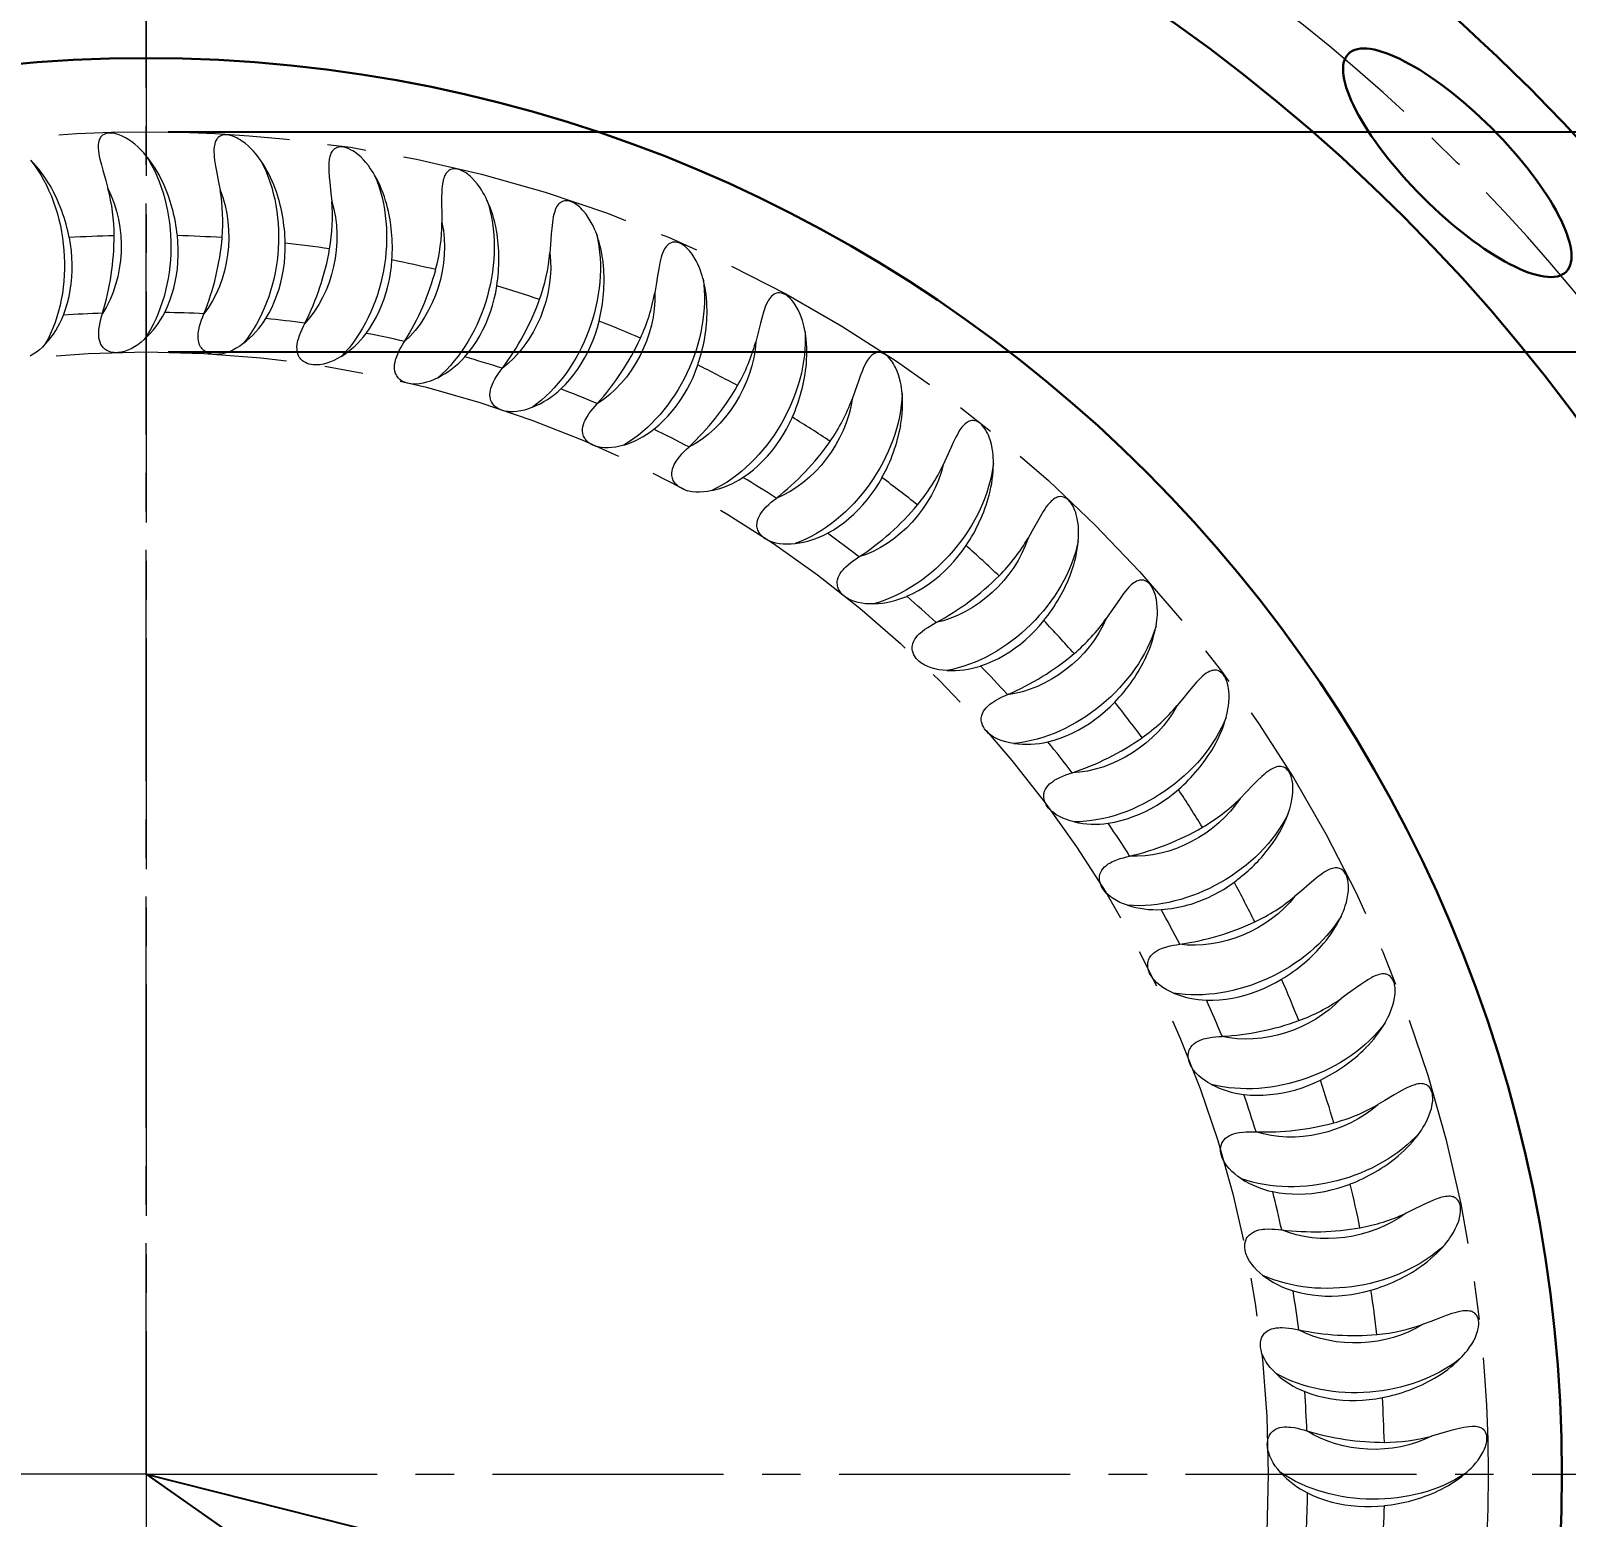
# Model space of a CAD drawing. Extents: x 89 to 513, y 1 to 440.
# Drawn here: x 231.19 to 266.08, y 201.22 to 234.99 of the extents above; entities that cross this region are included whole.
import ezdxf

# ---------------------------------------------------------------- set-up
doc = ezdxf.new("R2010")
doc.units = 0
doc.header["$LTSCALE"] = 7
doc.header["$MEASUREMENT"] = 0
doc.linetypes.add('CENTER2', pattern=[1.125, 0.75, -0.125, 0.125, -0.125])
doc.layers.get('0').update_dxf_attribs({"linetype": 'CONTINUOUS', "lineweight": 15})
for name, color, linetype, lineweight in [('1', 1, 'CENTER2', 15), ('3', 3, 'CONTINUOUS', 30), ('8', 252, 'CONTINUOUS', 15)]:
    doc.layers.add(name, color=color, linetype=linetype, lineweight=lineweight)
doc.styles.add('ITALICT', font='ITALICT.shx', dxfattribs={"width": 0.8, "height": 3})
doc.dimstyles.get("Standard").update_dxf_attribs({"dimtxt": 3, "dimasz": 3, "dimexe": 0.5, "dimexo": 0.5, "dimgap": 0.8, "dimtad": 1, "dimdsep": 46, "dimtxsty": 'ITALICT', "dimcen": 0.09, "dimazin": 2, "dimtfac": 1, "dimtmove": 0, "dimatfit": 3, "dimfxl": 1, "dimtolj": 1, "dimtzin": 0, "dimarcsym": 0})

# ---------------------------------------------------------------- blocks, each defined once
blk = doc.blocks.new('*D10')
at = {"color": 0, "lineweight": -2, "transparency": 16777216}
for p, q in [((234.307, 227.697), (314.622, 227.697)), ((314.122, 179.697), (314.122, 224.697)), ((234.307, 176.697), (314.622, 176.697))]:
    blk.add_line(p, q, dxfattribs=at)
at = {"color": 0, "transparency": 16777216}
for points in [[(313.622, 224.697), (314.622, 224.697), (314.122, 227.697)], [(313.622, 179.697), (314.622, 179.697), (314.122, 176.697)]]:
    blk.add_solid(points, dxfattribs=at)
at = {"color": 0, "transparency": 16777216, "insert": (311.822, 203.447), "char_height": 3, "attachment_point": 5, "rotation": 90, "style": 'ITALICT'}
blk.add_mtext('\\A1;51', dxfattribs=at)
blk = doc.blocks.new('*D11')
at = {"color": 0, "lineweight": -2, "transparency": 16777216}
for p, q in [((314.122, 235.697), (314.122, 246.277)), ((234.307, 232.697), (314.622, 232.697)), ((314.122, 227.697), (314.122, 232.697)), ((234.307, 227.697), (314.622, 227.697)), ((314.122, 224.697), (314.122, 221.697))]:
    blk.add_line(p, q, dxfattribs=at)
at = {"color": 0, "transparency": 16777216}
for points in [[(313.622, 235.697), (314.622, 235.697), (314.122, 232.697)], [(313.622, 224.697), (314.622, 224.697), (314.122, 227.697)]]:
    blk.add_solid(points, dxfattribs=at)
at = {"color": 0, "transparency": 16777216, "insert": (311.822, 244.506), "char_height": 3, "attachment_point": 5, "rotation": 90, "style": 'ITALICT'}
blk.add_mtext('\\A1;5', dxfattribs=at)
blk = doc.blocks.new('*D46')
at = {"color": 0, "lineweight": -2, "transparency": 16777216}
for p, q in [((234.307, 278.197), (340.204, 278.197)), ((339.704, 275.197), (339.704, 129.197)), ((234.307, 126.197), (340.204, 126.197))]:
    blk.add_line(p, q, dxfattribs=at)
at = {"color": 0, "transparency": 16777216}
for points in [[(339.204, 275.197), (340.204, 275.197), (339.704, 278.197)], [(339.204, 129.197), (340.204, 129.197), (339.704, 126.197)]]:
    blk.add_solid(points, dxfattribs=at)
at = {"color": 0, "transparency": 16777216, "insert": (337.404, 202.197), "char_height": 3, "attachment_point": 5, "rotation": 90, "style": 'ITALICT'}
blk.add_mtext('\\A1;152', dxfattribs=at)
blk = doc.blocks.new('*D49')
at = {"color": 0, "lineweight": -2, "transparency": 16777216}
for p, q in [((233.807, 202.197), (289.087, 188.3)), ((306.788, 183.85), (291.997, 187.568))]:
    blk.add_line(p, q, dxfattribs=at)
at = {"color": 0, "transparency": 16777216}
blk.add_solid([(292.119, 188.053), (291.875, 187.084), (289.087, 188.3)], dxfattribs=at)
at = {"color": 0, "transparency": 16777216, "insert": (303.026, 187.167), "char_height": 3, "attachment_point": 5, "rotation": 345.8882, "style": 'ITALICT'}
blk.add_mtext('\\A1;R57', dxfattribs=at)
blk = doc.blocks.new('*D50')
at = {"color": 0, "lineweight": -2, "transparency": 16777216}
for p, q in [((233.807, 202.197), (288.098, 164.228)), ((309.376, 149.346), (290.556, 162.509))]:
    blk.add_line(p, q, dxfattribs=at)
blk.add_arc((233.807, 202.197), 66.25, 321.48913, 325.46446, dxfattribs=at)
at = {"color": 0, "transparency": 16777216}
blk.add_solid([(290.842, 162.919), (290.269, 162.099), (288.098, 164.228)], dxfattribs=at)
at = {"color": 0, "transparency": 16777216, "insert": (304.56, 155.521), "char_height": 3, "attachment_point": 5, "rotation": 325.032, "style": 'ITALICT'}
blk.add_mtext('\\A1;R66.25', dxfattribs=at)
blk = doc.blocks.new('*D52')
at = {"color": 0, "lineweight": -2, "transparency": 16777216}
for p, q in [((173.432, 224.172), (156.954, 230.17)), ((170.807, 202.197), (152.021, 202.197))]:
    blk.add_line(p, q, dxfattribs=at)
blk.add_arc((233.807, 202.197), 81.286, 162.11471, 177.88529, dxfattribs=at)
at = {"color": 0, "transparency": 16777216}
for points in [[(155.977, 227.324), (156.922, 226.999), (157.423, 229.999)], [(153.077, 205.188), (152.077, 205.206), (152.521, 202.197)]]:
    blk.add_solid(points, dxfattribs=at)
at = {"color": 0, "transparency": 16777216, "insert": (151.491, 216.712), "char_height": 3, "attachment_point": 5, "rotation": 80, "style": 'ITALICT'}
blk.add_mtext('\\A1;20°', dxfattribs=at)
blk = doc.blocks.new('*D53')
at = {"color": 0, "lineweight": -2, "transparency": 16777216}
for p, q in [((181.658, 254.346), (170.053, 265.951)), ((170.807, 202.197), (143.645, 202.197))]:
    blk.add_line(p, q, dxfattribs=at)
blk.add_arc((233.807, 202.197), 89.662, 136.91715, 178.08285, dxfattribs=at)
at = {"color": 0, "transparency": 16777216}
for points in [[(167.962, 263.789), (168.681, 263.094), (170.407, 265.598)], [(144.696, 205.189), (143.696, 205.205), (144.145, 202.197)]]:
    blk.add_solid(points, dxfattribs=at)
at = {"color": 0, "transparency": 16777216, "insert": (148.846, 237.39), "char_height": 3, "attachment_point": 5, "rotation": 67.5, "style": 'ITALICT'}
blk.add_mtext('\\A1;45°', dxfattribs=at)
blk = doc.blocks.new('A$C60527742')
at = {"layer": '8', "ltscale": 0.000105595}
blk.add_line((-0.989, 26.376), (-0.987, 26.38), dxfattribs=at)
at = {"layer": '8', "ltscale": 0.000105618}
blk.add_line((1.314, 26.362), (1.315, 26.366), dxfattribs=at)
at = {"layer": '8', "ltscale": 0.00010543}
blk.add_line((3.607, 26.147), (3.608, 26.151), dxfattribs=at)
at = {"layer": '8', "ltscale": 0.000105538}
blk.add_line((5.872, 25.733), (5.874, 25.737), dxfattribs=at)
at = {"layer": '8', "ltscale": 0.000105744}
blk.add_line((8.092, 25.124), (8.095, 25.127), dxfattribs=at)
at = {"layer": '8', "ltscale": 0.000105904}
blk.add_line((10.251, 24.323), (10.254, 24.326), dxfattribs=at)
at = {"layer": '8', "ltscale": 0.00010551}
blk.add_line((12.332, 23.337), (12.335, 23.34), dxfattribs=at)
at = {"layer": '8', "ltscale": 0.00010581}
blk.add_line((14.319, 22.173), (14.322, 22.176), dxfattribs=at)
at = {"layer": '8', "ltscale": 0.0001057}
blk.add_line((16.197, 20.841), (16.2, 20.843), dxfattribs=at)
at = {"layer": '8', "ltscale": 0.000105645}
blk.add_line((17.952, 19.35), (17.955, 19.352), dxfattribs=at)
at = {"layer": '8', "ltscale": 0.000105614}
blk.add_line((19.57, 17.712), (19.574, 17.713), dxfattribs=at)
at = {"layer": '8', "ltscale": 0.000105795}
blk.add_line((21.039, 15.939), (21.043, 15.94), dxfattribs=at)
at = {"layer": '8', "ltscale": 0.000105621}
blk.add_line((22.348, 14.044), (22.352, 14.045), dxfattribs=at)
at = {"layer": '8', "ltscale": 0.000105819}
blk.add_line((23.487, 12.043), (23.491, 12.044), dxfattribs=at)
at = {"layer": '8', "ltscale": 0.000105642}
blk.add_line((24.447, 9.95), (24.452, 9.95), dxfattribs=at)
at = {"layer": '8', "ltscale": 0.000105526}
blk.add_line((25.222, 7.782), (25.226, 7.782), dxfattribs=at)
at = {"layer": '8', "ltscale": 0.000105657}
blk.add_line((25.804, 5.554), (25.808, 5.553), dxfattribs=at)
at = {"layer": '8', "ltscale": 0.000105788}
blk.add_line((26.19, 3.284), (26.194, 3.283), dxfattribs=at)
at = {"layer": '8', "ltscale": 0.000105541}
blk.add_line((26.376, 0.989), (26.38, 0.987), dxfattribs=at)
at = {"layer": '8'}
for points in [[(-0.009, 29.97), (-0.053, 30.02), (-0.098, 30.069), (-0.142, 30.115), (-0.188, 30.159), (-0.254, 30.216), (-0.322, 30.27), (-0.393, 30.32), (-0.469, 30.366), (-0.511, 30.389), (-0.555, 30.41), (-0.592, 30.425), (-0.63, 30.439), (-0.688, 30.456), (-0.747, 30.468), (-0.777, 30.472), (-0.807, 30.473), (-0.846, 30.472), (-0.885, 30.467), (-0.922, 30.457), (-0.955, 30.442), (-0.986, 30.423), (-1.011, 30.401), (-1.033, 30.375), (-1.045, 30.356), (-1.055, 30.336), (-1.065, 30.311), (-1.073, 30.286), (-1.081, 30.25), (-1.085, 30.213), (-1.087, 30.176), (-1.087, 30.139), (-1.082, 30.064), (-1.074, 30.007), (-1.064, 29.95), (-1.05, 29.881), (-1.016, 29.748), (-0.984, 29.632), (-0.916, 29.392), (-0.866, 29.213)], [(2.603, 29.856), (2.564, 29.91), (2.523, 29.963), (2.483, 30.012), (2.441, 30.06), (2.381, 30.123), (2.318, 30.183), (2.251, 30.239), (2.18, 30.291), (2.139, 30.318), (2.097, 30.342), (2.062, 30.361), (2.025, 30.378), (1.969, 30.4), (1.911, 30.417), (1.882, 30.423), (1.852, 30.428), (1.813, 30.43), (1.774, 30.428), (1.736, 30.421), (1.701, 30.41), (1.67, 30.394), (1.642, 30.373), (1.619, 30.349), (1.605, 30.331), (1.593, 30.312), (1.581, 30.289), (1.571, 30.264), (1.56, 30.229), (1.552, 30.193), (1.547, 30.156), (1.544, 30.119), (1.543, 30.044), (1.545, 29.986), (1.55, 29.929), (1.559, 29.859), (1.58, 29.723), (1.602, 29.605), (1.649, 29.36), (1.683, 29.177)], [(5.195, 29.516), (5.161, 29.573), (5.125, 29.629), (5.089, 29.682), (5.052, 29.733), (4.997, 29.801), (4.939, 29.866), (4.878, 29.928), (4.811, 29.986), (4.773, 30.016), (4.734, 30.044), (4.7, 30.066), (4.665, 30.086), (4.611, 30.113), (4.555, 30.135), (4.526, 30.144), (4.497, 30.15), (4.458, 30.156), (4.419, 30.158), (4.381, 30.154), (4.345, 30.146), (4.312, 30.132), (4.283, 30.114), (4.257, 30.093), (4.242, 30.076), (4.229, 30.058), (4.215, 30.035), (4.202, 30.012), (4.189, 29.978), (4.178, 29.943), (4.169, 29.907), (4.163, 29.87), (4.155, 29.795), (4.153, 29.738), (4.153, 29.68), (4.155, 29.61), (4.165, 29.472), (4.176, 29.353), (4.202, 29.105), (4.22, 28.919)], [(7.748, 28.951), (7.719, 29.011), (7.688, 29.07), (7.657, 29.125), (7.624, 29.18), (7.576, 29.252), (7.524, 29.322), (7.468, 29.389), (7.407, 29.453), (7.371, 29.486), (7.334, 29.517), (7.302, 29.542), (7.27, 29.565), (7.218, 29.597), (7.164, 29.623), (7.136, 29.634), (7.108, 29.644), (7.069, 29.653), (7.031, 29.658), (6.992, 29.658), (6.956, 29.652), (6.922, 29.642), (6.891, 29.627), (6.864, 29.607), (6.847, 29.592), (6.832, 29.575), (6.816, 29.554), (6.802, 29.531), (6.785, 29.499), (6.772, 29.465), (6.76, 29.429), (6.751, 29.394), (6.736, 29.32), (6.729, 29.262), (6.724, 29.205), (6.72, 29.135), (6.717, 28.997), (6.718, 28.877), (6.723, 28.628), (6.724, 28.442)], [(10.241, 28.165), (10.218, 28.228), (10.192, 28.289), (10.166, 28.347), (10.138, 28.404), (10.096, 28.481), (10.051, 28.555), (10.001, 28.626), (9.945, 28.695), (9.913, 28.731), (9.879, 28.766), (9.849, 28.793), (9.819, 28.819), (9.77, 28.855), (9.718, 28.886), (9.692, 28.9), (9.664, 28.912), (9.627, 28.924), (9.589, 28.932), (9.551, 28.935), (9.514, 28.933), (9.479, 28.926), (9.447, 28.913), (9.418, 28.896), (9.4, 28.882), (9.384, 28.867), (9.366, 28.847), (9.35, 28.826), (9.331, 28.795), (9.314, 28.762), (9.299, 28.728), (9.287, 28.693), (9.266, 28.621), (9.254, 28.565), (9.244, 28.508), (9.234, 28.438), (9.219, 28.301), (9.21, 28.182), (9.192, 27.933), (9.177, 27.747)], [(-1.878, 26.332), (-1.828, 26.47), (-1.785, 26.611), (-1.75, 26.755), (-1.721, 26.901), (-1.699, 27.048), (-1.685, 27.197), (-1.678, 27.347), (-1.677, 27.497), (-1.683, 27.648), (-1.696, 27.798), (-1.716, 27.948), (-1.743, 28.096)], [(0.424, 26.395), (0.486, 26.528), (0.541, 26.665), (0.589, 26.805), (0.63, 26.948), (0.664, 27.093), (0.692, 27.241), (0.712, 27.389), (0.726, 27.539), (0.733, 27.689), (0.733, 27.84), (0.726, 27.991), (0.713, 28.141)], [(2.723, 26.258), (2.796, 26.385), (2.863, 26.517), (2.923, 26.652), (2.976, 26.791), (3.023, 26.932), (3.063, 27.077), (3.097, 27.223), (3.123, 27.371), (3.143, 27.52), (3.156, 27.67), (3.163, 27.821), (3.163, 27.972)], [(12.657, 27.166), (12.639, 27.23), (12.619, 27.293), (12.598, 27.353), (12.575, 27.413), (12.54, 27.492), (12.501, 27.57), (12.457, 27.646), (12.408, 27.719), (12.379, 27.758), (12.348, 27.795), (12.321, 27.825), (12.293, 27.854), (12.248, 27.894), (12.199, 27.929), (12.174, 27.945), (12.147, 27.959), (12.111, 27.975), (12.074, 27.986), (12.036, 27.993), (12, 27.994), (11.964, 27.99), (11.931, 27.98), (11.901, 27.965), (11.882, 27.953), (11.864, 27.939), (11.845, 27.921), (11.827, 27.902), (11.805, 27.872), (11.785, 27.841), (11.768, 27.808), (11.752, 27.775), (11.725, 27.705), (11.708, 27.649), (11.693, 27.594), (11.677, 27.525), (11.651, 27.39), (11.631, 27.272), (11.592, 27.025), (11.561, 26.842)], [(5.001, 25.921), (5.085, 26.041), (5.163, 26.166), (5.235, 26.296), (5.3, 26.429), (5.359, 26.566), (5.412, 26.707), (5.458, 26.849), (5.497, 26.995), (5.53, 27.142), (5.556, 27.29), (5.576, 27.439), (5.588, 27.59)], [(7.241, 25.386), (7.335, 25.499), (7.424, 25.617), (7.507, 25.74), (7.583, 25.867), (7.654, 25.998), (7.719, 26.133), (7.777, 26.272), (7.829, 26.413), (7.874, 26.556), (7.913, 26.702), (7.946, 26.849), (7.972, 26.998)], [(14.977, 25.959), (14.964, 26.024), (14.95, 26.089), (14.934, 26.151), (14.916, 26.212), (14.888, 26.295), (14.856, 26.376), (14.82, 26.455), (14.777, 26.532), (14.751, 26.573), (14.724, 26.613), (14.7, 26.645), (14.674, 26.676), (14.632, 26.72), (14.587, 26.76), (14.563, 26.778), (14.538, 26.794), (14.503, 26.813), (14.467, 26.828), (14.43, 26.837), (14.394, 26.842), (14.358, 26.84), (14.324, 26.833), (14.293, 26.822), (14.273, 26.811), (14.254, 26.799), (14.233, 26.783), (14.214, 26.765), (14.189, 26.737), (14.167, 26.708), (14.147, 26.677), (14.128, 26.645), (14.095, 26.577), (14.073, 26.524), (14.054, 26.47), (14.032, 26.403), (13.994, 26.27), (13.963, 26.154), (13.903, 25.912), (13.856, 25.732)], [(-2.289, 25.68), (-2.355, 25.611), (-2.424, 25.549), (-2.493, 25.494), (-2.564, 25.446), (-2.636, 25.406)], [(-0.042, 25.782), (-0.114, 25.719), (-0.188, 25.663), (-0.262, 25.614), (-0.336, 25.573), (-0.411, 25.539), (-0.487, 25.512), (-0.525, 25.501), (-0.563, 25.493), (-0.599, 25.487), (-0.634, 25.483), (-0.681, 25.481), (-0.728, 25.484), (-0.775, 25.49), (-0.821, 25.502), (-0.868, 25.521), (-0.891, 25.533), (-0.914, 25.547), (-0.936, 25.563), (-0.957, 25.582), (-0.978, 25.603), (-0.998, 25.628), (-1.024, 25.67), (-1.046, 25.721), (-1.06, 25.767), (-1.07, 25.818), (-1.075, 25.871), (-1.076, 25.925), (-1.074, 25.967), (-1.071, 26.008), (-1.06, 26.088), (-1.045, 26.165), (-1.027, 26.238), (-1.009, 26.308), (-0.989, 26.376)], [(2.205, 25.688), (2.128, 25.631), (2.05, 25.582), (1.972, 25.54), (1.894, 25.505), (1.816, 25.477), (1.738, 25.457), (1.7, 25.45), (1.661, 25.445), (1.625, 25.442), (1.589, 25.442), (1.542, 25.444), (1.496, 25.45), (1.45, 25.461), (1.404, 25.477), (1.36, 25.499), (1.337, 25.513), (1.316, 25.53), (1.296, 25.547), (1.276, 25.568), (1.257, 25.591), (1.24, 25.618), (1.217, 25.662), (1.2, 25.714), (1.19, 25.762), (1.185, 25.813), (1.184, 25.866), (1.188, 25.92), (1.193, 25.961), (1.2, 26.003), (1.218, 26.081), (1.24, 26.156), (1.263, 26.228), (1.288, 26.296), (1.314, 26.362)], [(9.426, 24.658), (9.53, 24.762), (9.628, 24.872), (9.721, 24.987), (9.809, 25.107), (9.891, 25.232), (9.967, 25.361), (10.037, 25.494), (10.101, 25.63), (10.159, 25.769), (10.211, 25.911), (10.256, 26.054), (10.294, 26.2)], [(4.436, 25.398), (4.353, 25.348), (4.271, 25.306), (4.19, 25.271), (4.11, 25.243), (4.03, 25.222), (3.951, 25.209), (3.911, 25.205), (3.872, 25.203), (3.836, 25.204), (3.801, 25.206), (3.754, 25.213), (3.708, 25.223), (3.664, 25.238), (3.62, 25.257), (3.577, 25.284), (3.556, 25.3), (3.536, 25.318), (3.517, 25.337), (3.5, 25.359), (3.483, 25.384), (3.468, 25.412), (3.449, 25.458), (3.436, 25.512), (3.431, 25.56), (3.43, 25.612), (3.434, 25.665), (3.442, 25.718), (3.451, 25.759), (3.462, 25.799), (3.487, 25.876), (3.515, 25.949), (3.545, 26.018), (3.575, 26.084), (3.607, 26.147)], [(6.632, 24.914), (6.546, 24.872), (6.461, 24.837), (6.377, 24.809), (6.294, 24.789), (6.213, 24.775), (6.133, 24.769), (6.093, 24.768), (6.054, 24.77), (6.018, 24.774), (5.983, 24.779), (5.937, 24.789), (5.893, 24.804), (5.849, 24.822), (5.807, 24.846), (5.767, 24.876), (5.747, 24.893), (5.729, 24.913), (5.712, 24.934), (5.696, 24.958), (5.682, 24.984), (5.669, 25.013), (5.655, 25.061), (5.647, 25.115), (5.645, 25.164), (5.649, 25.215), (5.658, 25.268), (5.671, 25.32), (5.683, 25.36), (5.697, 25.399), (5.729, 25.474), (5.763, 25.544), (5.799, 25.61), (5.835, 25.673), (5.872, 25.733)], [(17.182, 24.555), (17.176, 24.621), (17.167, 24.687), (17.157, 24.75), (17.144, 24.813), (17.124, 24.897), (17.099, 24.981), (17.069, 25.062), (17.033, 25.143), (17.011, 25.186), (16.987, 25.229), (16.966, 25.263), (16.943, 25.296), (16.905, 25.343), (16.864, 25.387), (16.841, 25.407), (16.818, 25.425), (16.785, 25.447), (16.75, 25.465), (16.714, 25.478), (16.678, 25.485), (16.643, 25.487), (16.609, 25.483), (16.576, 25.474), (16.555, 25.465), (16.536, 25.455), (16.513, 25.44), (16.492, 25.424), (16.465, 25.399), (16.441, 25.372), (16.418, 25.343), (16.397, 25.312), (16.358, 25.248), (16.332, 25.196), (16.307, 25.144), (16.28, 25.079), (16.23, 24.951), (16.19, 24.838), (16.108, 24.602), (16.046, 24.427)], [(11.539, 23.743), (11.652, 23.838), (11.759, 23.938), (11.862, 24.045), (11.96, 24.157), (12.052, 24.274), (12.139, 24.396), (12.221, 24.522), (12.296, 24.652), (12.366, 24.785), (12.43, 24.922), (12.488, 25.061), (12.539, 25.203)], [(8.779, 24.241), (8.689, 24.207), (8.601, 24.18), (8.515, 24.159), (8.43, 24.146), (8.348, 24.139), (8.268, 24.14), (8.229, 24.143), (8.19, 24.148), (8.155, 24.155), (8.12, 24.163), (8.075, 24.178), (8.032, 24.196), (7.99, 24.218), (7.951, 24.245), (7.913, 24.278), (7.895, 24.298), (7.878, 24.319), (7.864, 24.341), (7.85, 24.366), (7.838, 24.394), (7.828, 24.424), (7.818, 24.472), (7.814, 24.528), (7.817, 24.576), (7.825, 24.627), (7.838, 24.679), (7.856, 24.729), (7.872, 24.768), (7.889, 24.806), (7.927, 24.878), (7.967, 24.944), (8.009, 25.007), (8.05, 25.066), (8.092, 25.124)], [(10.858, 23.384), (10.766, 23.358), (10.676, 23.338), (10.588, 23.325), (10.503, 23.319), (10.42, 23.32), (10.34, 23.327), (10.302, 23.334), (10.264, 23.342), (10.229, 23.352), (10.195, 23.364), (10.152, 23.382), (10.11, 23.404), (10.071, 23.429), (10.033, 23.46), (9.999, 23.496), (9.983, 23.517), (9.968, 23.54), (9.955, 23.563), (9.944, 23.589), (9.934, 23.618), (9.927, 23.649), (9.921, 23.698), (9.922, 23.753), (9.929, 23.801), (9.942, 23.851), (9.96, 23.902), (9.981, 23.951), (10, 23.988), (10.021, 24.024), (10.065, 24.092), (10.111, 24.155), (10.158, 24.214), (10.204, 24.269), (10.251, 24.323)], [(13.565, 22.647), (13.685, 22.731), (13.801, 22.822), (13.913, 22.92), (14.02, 23.023), (14.122, 23.131), (14.219, 23.245), (14.311, 23.364), (14.398, 23.486), (14.479, 23.613), (14.555, 23.744), (14.624, 23.878), (14.688, 24.015)], [(19.257, 22.964), (19.256, 23.031), (19.253, 23.097), (19.248, 23.161), (19.241, 23.224), (19.228, 23.31), (19.211, 23.395), (19.188, 23.479), (19.16, 23.563), (19.142, 23.608), (19.121, 23.652), (19.103, 23.688), (19.083, 23.723), (19.05, 23.773), (19.012, 23.82), (18.991, 23.842), (18.97, 23.863), (18.939, 23.887), (18.906, 23.908), (18.871, 23.924), (18.836, 23.934), (18.801, 23.939), (18.766, 23.938), (18.733, 23.932), (18.712, 23.925), (18.691, 23.917), (18.668, 23.904), (18.645, 23.89), (18.616, 23.867), (18.589, 23.842), (18.564, 23.815), (18.54, 23.787), (18.496, 23.726), (18.465, 23.677), (18.437, 23.627), (18.403, 23.565), (18.343, 23.441), (18.293, 23.332), (18.191, 23.104), (18.114, 22.935)], [(12.855, 22.349), (12.76, 22.33), (12.669, 22.319), (12.581, 22.314), (12.495, 22.315), (12.413, 22.323), (12.334, 22.337), (12.296, 22.347), (12.259, 22.359), (12.225, 22.372), (12.193, 22.386), (12.151, 22.408), (12.111, 22.433), (12.074, 22.462), (12.04, 22.496), (12.009, 22.536), (11.994, 22.558), (11.982, 22.582), (11.971, 22.606), (11.962, 22.633), (11.955, 22.662), (11.95, 22.694), (11.949, 22.743), (11.955, 22.798), (11.966, 22.845), (11.983, 22.894), (12.005, 22.943), (12.031, 22.99), (12.053, 23.025), (12.077, 23.059), (12.127, 23.123), (12.178, 23.182), (12.23, 23.237), (12.281, 23.288), (12.332, 23.337)], [(15.487, 21.379), (15.614, 21.452), (15.738, 21.533), (15.857, 21.62), (15.973, 21.713), (16.084, 21.813), (16.191, 21.917), (16.293, 22.027), (16.39, 22.142), (16.482, 22.262), (16.569, 22.385), (16.65, 22.512), (16.725, 22.643)], [(14.754, 21.143), (14.658, 21.133), (14.566, 21.13), (14.477, 21.132), (14.393, 21.141), (14.311, 21.156), (14.234, 21.177), (14.197, 21.191), (14.161, 21.206), (14.128, 21.221), (14.097, 21.238), (14.058, 21.264), (14.021, 21.292), (13.986, 21.325), (13.955, 21.361), (13.927, 21.403), (13.915, 21.426), (13.904, 21.451), (13.896, 21.477), (13.889, 21.504), (13.884, 21.534), (13.882, 21.566), (13.885, 21.615), (13.896, 21.669), (13.911, 21.715), (13.932, 21.762), (13.959, 21.809), (13.989, 21.854), (14.014, 21.887), (14.041, 21.919), (14.096, 21.978), (14.152, 22.032), (14.208, 22.083), (14.264, 22.129), (14.319, 22.173)], [(21.185, 21.198), (21.19, 21.265), (21.193, 21.331), (21.194, 21.395), (21.192, 21.459), (21.187, 21.545), (21.177, 21.632), (21.162, 21.718), (21.141, 21.803), (21.126, 21.85), (21.11, 21.896), (21.095, 21.933), (21.078, 21.969), (21.049, 22.022), (21.016, 22.073), (20.997, 22.096), (20.977, 22.118), (20.949, 22.146), (20.918, 22.169), (20.884, 22.188), (20.85, 22.202), (20.816, 22.21), (20.781, 22.212), (20.748, 22.208), (20.726, 22.204), (20.705, 22.197), (20.68, 22.186), (20.657, 22.174), (20.626, 22.154), (20.597, 22.131), (20.569, 22.107), (20.543, 22.08), (20.494, 22.023), (20.459, 21.977), (20.426, 21.93), (20.387, 21.872), (20.316, 21.753), (20.257, 21.649), (20.136, 21.431), (20.044, 21.269)], [(17.291, 19.947), (17.424, 20.01), (17.554, 20.079), (17.681, 20.156), (17.805, 20.238), (17.924, 20.328), (18.04, 20.423), (18.151, 20.523), (18.258, 20.629), (18.36, 20.74), (18.457, 20.856), (18.548, 20.975), (18.635, 21.099)], [(16.54, 19.777), (16.444, 19.775), (16.352, 19.78), (16.264, 19.79), (16.18, 19.806), (16.101, 19.828), (16.026, 19.856), (15.99, 19.873), (15.955, 19.891), (15.924, 19.909), (15.895, 19.929), (15.857, 19.958), (15.823, 19.989), (15.791, 20.025), (15.763, 20.064), (15.739, 20.108), (15.729, 20.132), (15.721, 20.158), (15.715, 20.184), (15.71, 20.212), (15.708, 20.242), (15.709, 20.274), (15.716, 20.323), (15.732, 20.376), (15.751, 20.42), (15.776, 20.465), (15.806, 20.509), (15.84, 20.551), (15.868, 20.582), (15.898, 20.612), (15.958, 20.666), (16.018, 20.715), (16.079, 20.76), (16.138, 20.801), (16.197, 20.841)], [(22.952, 19.271), (22.963, 19.337), (22.971, 19.403), (22.978, 19.466), (22.982, 19.53), (22.984, 19.617), (22.981, 19.704), (22.974, 19.791), (22.96, 19.878), (22.95, 19.925), (22.938, 19.972), (22.926, 20.011), (22.913, 20.049), (22.889, 20.104), (22.86, 20.157), (22.843, 20.182), (22.825, 20.206), (22.799, 20.235), (22.77, 20.262), (22.739, 20.284), (22.706, 20.3), (22.672, 20.311), (22.638, 20.316), (22.605, 20.316), (22.582, 20.313), (22.56, 20.308), (22.535, 20.299), (22.511, 20.289), (22.478, 20.272), (22.447, 20.252), (22.418, 20.23), (22.389, 20.206), (22.335, 20.154), (22.296, 20.111), (22.259, 20.067), (22.216, 20.011), (22.135, 19.9), (22.066, 19.801), (21.927, 19.594), (21.821, 19.441)], [(18.201, 18.26), (18.105, 18.267), (18.014, 18.279), (17.927, 18.297), (17.845, 18.321), (17.768, 18.349), (17.695, 18.384), (17.661, 18.403), (17.628, 18.424), (17.599, 18.445), (17.571, 18.468), (17.536, 18.5), (17.505, 18.534), (17.477, 18.572), (17.452, 18.614), (17.432, 18.66), (17.424, 18.685), (17.418, 18.711), (17.414, 18.738), (17.412, 18.766), (17.413, 18.796), (17.416, 18.828), (17.428, 18.876), (17.448, 18.927), (17.471, 18.97), (17.5, 19.012), (17.534, 19.054), (17.571, 19.092), (17.602, 19.121), (17.634, 19.148), (17.698, 19.197), (17.763, 19.24), (17.827, 19.28), (17.889, 19.316), (17.952, 19.35)], [(18.964, 18.365), (19.102, 18.415), (19.238, 18.473), (19.371, 18.538), (19.501, 18.61), (19.628, 18.688), (19.751, 18.773), (19.871, 18.863), (19.986, 18.96), (20.098, 19.061), (20.204, 19.168), (20.306, 19.279), (20.403, 19.395)], [(24.544, 17.198), (24.561, 17.262), (24.575, 17.327), (24.587, 17.39), (24.597, 17.453), (24.606, 17.539), (24.611, 17.626), (24.611, 17.713), (24.606, 17.801), (24.6, 17.849), (24.592, 17.897), (24.583, 17.936), (24.573, 17.975), (24.554, 18.033), (24.529, 18.088), (24.515, 18.114), (24.499, 18.14), (24.476, 18.171), (24.449, 18.2), (24.42, 18.225), (24.389, 18.244), (24.356, 18.258), (24.323, 18.266), (24.289, 18.268), (24.267, 18.267), (24.244, 18.264), (24.218, 18.258), (24.193, 18.25), (24.159, 18.236), (24.127, 18.219), (24.095, 18.199), (24.065, 18.178), (24.007, 18.13), (23.964, 18.091), (23.923, 18.05), (23.875, 17.999), (23.785, 17.895), (23.708, 17.803), (23.551, 17.609), (23.433, 17.465)], [(19.723, 16.604), (19.628, 16.619), (19.538, 16.64), (19.454, 16.665), (19.374, 16.696), (19.299, 16.731), (19.23, 16.772), (19.198, 16.794), (19.167, 16.818), (19.14, 16.841), (19.114, 16.866), (19.082, 16.901), (19.054, 16.938), (19.029, 16.978), (19.008, 17.022), (18.992, 17.069), (18.986, 17.095), (18.982, 17.122), (18.981, 17.148), (18.981, 17.177), (18.985, 17.207), (18.991, 17.238), (19.007, 17.285), (19.031, 17.334), (19.058, 17.375), (19.09, 17.415), (19.128, 17.453), (19.168, 17.488), (19.201, 17.514), (19.235, 17.538), (19.304, 17.581), (19.372, 17.619), (19.439, 17.653), (19.505, 17.683), (19.57, 17.712)], [(20.492, 16.642), (20.634, 16.68), (20.774, 16.726), (20.913, 16.779), (21.049, 16.839), (21.182, 16.906), (21.312, 16.98), (21.439, 17.06), (21.563, 17.146), (21.682, 17.237), (21.798, 17.334), (21.909, 17.436), (22.015, 17.543)], [(25.95, 14.993), (25.972, 15.056), (25.992, 15.119), (26.009, 15.18), (26.024, 15.242), (26.041, 15.328), (26.054, 15.414), (26.061, 15.501), (26.063, 15.589), (26.062, 15.637), (26.058, 15.686), (26.053, 15.726), (26.046, 15.765), (26.032, 15.824), (26.013, 15.881), (26.001, 15.909), (25.987, 15.936), (25.967, 15.969), (25.943, 16), (25.916, 16.027), (25.886, 16.049), (25.855, 16.065), (25.822, 16.076), (25.789, 16.082), (25.766, 16.083), (25.744, 16.082), (25.718, 16.078), (25.692, 16.072), (25.657, 16.061), (25.623, 16.046), (25.59, 16.03), (25.558, 16.011), (25.496, 15.969), (25.45, 15.933), (25.406, 15.896), (25.353, 15.85), (25.254, 15.754), (25.17, 15.669), (24.996, 15.489), (24.866, 15.357)], [(21.095, 14.822), (21.002, 14.845), (20.914, 14.873), (20.832, 14.906), (20.755, 14.943), (20.684, 14.985), (20.619, 15.032), (20.588, 15.057), (20.56, 15.083), (20.535, 15.109), (20.511, 15.136), (20.482, 15.173), (20.457, 15.213), (20.436, 15.255), (20.419, 15.3), (20.407, 15.349), (20.404, 15.375), (20.402, 15.402), (20.403, 15.429), (20.406, 15.457), (20.412, 15.486), (20.421, 15.517), (20.441, 15.563), (20.469, 15.61), (20.499, 15.648), (20.535, 15.685), (20.576, 15.72), (20.619, 15.751), (20.654, 15.774), (20.691, 15.795), (20.763, 15.832), (20.834, 15.863), (20.904, 15.891), (20.972, 15.916), (21.039, 15.939)], [(21.865, 14.792), (22.009, 14.818), (22.153, 14.852), (22.295, 14.892), (22.436, 14.941), (22.575, 14.996), (22.711, 15.058), (22.844, 15.126), (22.975, 15.201), (23.102, 15.282), (23.226, 15.368), (23.345, 15.46), (23.461, 15.557)], [(22.307, 12.927), (22.216, 12.958), (22.131, 12.994), (22.052, 13.034), (21.979, 13.078), (21.911, 13.126), (21.85, 13.178), (21.822, 13.205), (21.796, 13.234), (21.773, 13.262), (21.752, 13.291), (21.727, 13.331), (21.705, 13.372), (21.688, 13.416), (21.675, 13.462), (21.667, 13.512), (21.666, 13.538), (21.667, 13.566), (21.67, 13.592), (21.676, 13.62), (21.684, 13.649), (21.696, 13.678), (21.719, 13.722), (21.752, 13.766), (21.785, 13.802), (21.824, 13.835), (21.868, 13.866), (21.914, 13.894), (21.951, 13.914), (21.989, 13.931), (22.063, 13.962), (22.137, 13.987), (22.21, 14.009), (22.279, 14.027), (22.348, 14.044)], [(27.158, 12.674), (27.185, 12.735), (27.211, 12.796), (27.233, 12.856), (27.253, 12.916), (27.278, 13), (27.298, 13.084), (27.313, 13.17), (27.323, 13.258), (27.325, 13.306), (27.326, 13.355), (27.324, 13.395), (27.321, 13.435), (27.312, 13.495), (27.298, 13.554), (27.288, 13.582), (27.277, 13.61), (27.259, 13.645), (27.238, 13.678), (27.214, 13.707), (27.186, 13.731), (27.156, 13.751), (27.125, 13.764), (27.092, 13.773), (27.07, 13.776), (27.048, 13.777), (27.021, 13.775), (26.995, 13.772), (26.959, 13.763), (26.924, 13.752), (26.89, 13.738), (26.856, 13.723), (26.79, 13.686), (26.742, 13.655), (26.694, 13.622), (26.638, 13.58), (26.531, 13.493), (26.439, 13.415), (26.251, 13.252), (26.11, 13.131)], [(23.349, 10.934), (23.261, 10.973), (23.179, 11.016), (23.104, 11.062), (23.035, 11.112), (22.972, 11.166), (22.916, 11.223), (22.89, 11.253), (22.867, 11.284), (22.846, 11.314), (22.828, 11.344), (22.806, 11.386), (22.788, 11.429), (22.775, 11.475), (22.766, 11.522), (22.763, 11.572), (22.764, 11.598), (22.767, 11.625), (22.772, 11.652), (22.78, 11.679), (22.791, 11.707), (22.805, 11.735), (22.833, 11.777), (22.869, 11.818), (22.905, 11.85), (22.947, 11.881), (22.993, 11.908), (23.041, 11.931), (23.08, 11.948), (23.119, 11.962), (23.196, 11.986), (23.272, 12.005), (23.346, 12.02), (23.417, 12.032), (23.487, 12.043)], [(24.101, 10.771), (24.248, 10.771), (24.395, 10.779), (24.543, 10.795), (24.69, 10.818), (24.836, 10.848), (24.981, 10.885), (25.124, 10.93), (25.266, 10.981), (25.405, 11.038), (25.541, 11.102), (25.675, 11.171), (25.806, 11.247)], [(28.159, 10.259), (28.192, 10.317), (28.222, 10.376), (28.25, 10.433), (28.276, 10.492), (28.307, 10.573), (28.335, 10.656), (28.357, 10.74), (28.374, 10.826), (28.381, 10.874), (28.386, 10.923), (28.388, 10.963), (28.388, 11.003), (28.384, 11.063), (28.375, 11.123), (28.368, 11.152), (28.359, 11.181), (28.345, 11.217), (28.327, 11.252), (28.305, 11.283), (28.28, 11.31), (28.252, 11.332), (28.221, 11.348), (28.19, 11.359), (28.168, 11.364), (28.145, 11.367), (28.119, 11.368), (28.092, 11.367), (28.056, 11.361), (28.02, 11.353), (27.985, 11.343), (27.95, 11.33), (27.881, 11.299), (27.83, 11.272), (27.78, 11.243), (27.72, 11.206), (27.606, 11.129), (27.508, 11.06), (27.306, 10.913), (27.155, 10.805)], [(24.213, 8.857), (24.129, 8.904), (24.051, 8.954), (23.98, 9.007), (23.916, 9.062), (23.858, 9.121), (23.807, 9.183), (23.784, 9.215), (23.763, 9.248), (23.745, 9.28), (23.73, 9.312), (23.712, 9.355), (23.698, 9.4), (23.688, 9.446), (23.683, 9.494), (23.685, 9.544), (23.688, 9.57), (23.694, 9.597), (23.701, 9.623), (23.711, 9.649), (23.725, 9.676), (23.741, 9.703), (23.772, 9.742), (23.812, 9.78), (23.851, 9.809), (23.895, 9.835), (23.943, 9.858), (23.993, 9.878), (24.033, 9.891), (24.074, 9.902), (24.153, 9.919), (24.23, 9.931), (24.305, 9.939), (24.377, 9.946), (24.447, 9.95)], [(24.948, 8.629), (25.095, 8.617), (25.242, 8.612), (25.39, 8.615), (25.539, 8.625), (25.687, 8.642), (25.834, 8.667), (25.981, 8.698), (26.126, 8.737), (26.27, 8.782), (26.412, 8.833), (26.551, 8.891), (26.688, 8.955)], [(28.946, 7.766), (28.983, 7.821), (29.019, 7.877), (29.052, 7.932), (29.082, 7.987), (29.121, 8.065), (29.155, 8.145), (29.185, 8.227), (29.21, 8.312), (29.221, 8.359), (29.23, 8.407), (29.235, 8.447), (29.239, 8.487), (29.24, 8.547), (29.237, 8.608), (29.232, 8.637), (29.226, 8.667), (29.215, 8.704), (29.2, 8.74), (29.181, 8.773), (29.158, 8.802), (29.132, 8.826), (29.103, 8.845), (29.072, 8.859), (29.051, 8.866), (29.029, 8.871), (29.003, 8.874), (28.976, 8.875), (28.939, 8.873), (28.903, 8.868), (28.867, 8.86), (28.831, 8.851), (28.76, 8.826), (28.707, 8.804), (28.654, 8.779), (28.592, 8.748), (28.471, 8.681), (28.367, 8.62), (28.154, 8.492), (27.993, 8.398)], [(24.893, 6.713), (24.813, 6.767), (24.74, 6.823), (24.674, 6.882), (24.615, 6.944), (24.562, 7.007), (24.517, 7.073), (24.497, 7.107), (24.479, 7.142), (24.464, 7.175), (24.451, 7.208), (24.437, 7.253), (24.427, 7.299), (24.421, 7.346), (24.421, 7.394), (24.426, 7.444), (24.432, 7.469), (24.44, 7.495), (24.45, 7.52), (24.462, 7.546), (24.478, 7.571), (24.497, 7.597), (24.531, 7.633), (24.574, 7.667), (24.615, 7.693), (24.661, 7.715), (24.712, 7.734), (24.763, 7.749), (24.804, 7.758), (24.845, 7.766), (24.925, 7.776), (25.003, 7.781), (25.079, 7.783), (25.151, 7.783), (25.222, 7.782)], [(25.606, 6.422), (25.75, 6.397), (25.897, 6.379), (26.044, 6.369), (26.193, 6.366), (26.342, 6.371), (26.491, 6.382), (26.64, 6.401), (26.788, 6.426), (26.936, 6.459), (27.081, 6.498), (27.225, 6.543), (27.367, 6.595)], [(29.513, 5.213), (29.555, 5.265), (29.595, 5.318), (29.632, 5.369), (29.668, 5.422), (29.713, 5.497), (29.754, 5.573), (29.791, 5.652), (29.823, 5.735), (29.838, 5.781), (29.851, 5.828), (29.86, 5.867), (29.867, 5.906), (29.874, 5.966), (29.875, 6.027), (29.874, 6.057), (29.87, 6.086), (29.862, 6.125), (29.85, 6.162), (29.834, 6.197), (29.814, 6.227), (29.79, 6.254), (29.763, 6.275), (29.734, 6.292), (29.713, 6.3), (29.692, 6.307), (29.666, 6.312), (29.639, 6.316), (29.603, 6.317), (29.566, 6.315), (29.529, 6.311), (29.492, 6.304), (29.42, 6.286), (29.365, 6.268), (29.31, 6.249), (29.245, 6.222), (29.119, 6.167), (29.011, 6.115), (28.787, 6.006), (28.619, 5.926)], [(25.383, 4.518), (25.308, 4.579), (25.241, 4.641), (25.18, 4.706), (25.126, 4.772), (25.079, 4.84), (25.04, 4.91), (25.023, 4.945), (25.008, 4.981), (24.996, 5.015), (24.986, 5.05), (24.976, 5.096), (24.97, 5.142), (24.968, 5.189), (24.972, 5.237), (24.982, 5.286), (24.99, 5.312), (25, 5.337), (25.012, 5.361), (25.027, 5.385), (25.044, 5.409), (25.066, 5.433), (25.103, 5.466), (25.149, 5.497), (25.192, 5.518), (25.24, 5.537), (25.292, 5.551), (25.344, 5.561), (25.386, 5.567), (25.427, 5.571), (25.508, 5.574), (25.586, 5.572), (25.661, 5.568), (25.733, 5.562), (25.804, 5.554)], [(26.068, 4.166), (26.21, 4.128), (26.354, 4.098), (26.5, 4.075), (26.648, 4.059), (26.797, 4.05), (26.947, 4.049), (27.097, 4.055), (27.247, 4.067), (27.396, 4.087), (27.544, 4.113), (27.692, 4.145), (27.837, 4.185)], [(29.855, 2.621), (29.901, 2.669), (29.946, 2.718), (29.988, 2.766), (30.028, 2.816), (30.079, 2.886), (30.127, 2.959), (30.171, 3.034), (30.21, 3.113), (30.229, 3.158), (30.246, 3.204), (30.258, 3.242), (30.268, 3.281), (30.28, 3.34), (30.287, 3.4), (30.288, 3.43), (30.287, 3.46), (30.282, 3.499), (30.274, 3.537), (30.261, 3.573), (30.243, 3.605), (30.222, 3.633), (30.197, 3.657), (30.169, 3.676), (30.149, 3.686), (30.128, 3.695), (30.103, 3.703), (30.077, 3.708), (30.04, 3.713), (30.004, 3.714), (29.967, 3.713), (29.93, 3.71), (29.856, 3.698), (29.799, 3.685), (29.743, 3.67), (29.676, 3.65), (29.546, 3.605), (29.433, 3.563), (29.2, 3.474), (29.026, 3.409)], [(25.68, 2.289), (25.611, 2.355), (25.549, 2.424), (25.494, 2.493), (25.446, 2.564), (25.406, 2.636), (25.372, 2.709), (25.359, 2.746), (25.347, 2.783), (25.338, 2.818), (25.331, 2.853), (25.325, 2.899), (25.323, 2.946), (25.326, 2.993), (25.334, 3.041), (25.348, 3.089), (25.358, 3.113), (25.37, 3.138), (25.384, 3.16), (25.401, 3.183), (25.421, 3.206), (25.444, 3.228), (25.483, 3.257), (25.532, 3.284), (25.577, 3.302), (25.627, 3.316), (25.679, 3.326), (25.732, 3.331), (25.774, 3.333), (25.816, 3.333), (25.897, 3.329), (25.974, 3.321), (26.049, 3.31), (26.12, 3.298), (26.19, 3.284)], [(26.332, 1.878), (26.47, 1.828), (26.611, 1.785), (26.755, 1.75), (26.901, 1.721), (27.048, 1.699), (27.197, 1.685), (27.347, 1.678), (27.497, 1.677), (27.648, 1.683), (27.798, 1.696), (27.948, 1.716), (28.096, 1.743)], [(25.782, 0.042), (25.719, 0.114), (25.663, 0.188), (25.614, 0.262), (25.573, 0.336), (25.539, 0.411), (25.512, 0.487), (25.501, 0.525), (25.493, 0.563), (25.487, 0.599), (25.483, 0.634), (25.481, 0.681), (25.484, 0.728), (25.49, 0.775), (25.502, 0.821), (25.521, 0.868), (25.533, 0.891), (25.547, 0.914), (25.563, 0.936), (25.582, 0.957), (25.603, 0.978), (25.628, 0.998), (25.67, 1.024), (25.721, 1.046), (25.767, 1.06), (25.818, 1.07), (25.871, 1.075), (25.925, 1.076), (25.967, 1.074), (26.008, 1.071), (26.088, 1.06), (26.165, 1.045), (26.238, 1.027), (26.308, 1.009), (26.376, 0.989)], [(29.97, 0.009), (30.02, 0.053), (30.069, 0.098), (30.115, 0.142), (30.159, 0.188), (30.216, 0.254), (30.27, 0.322), (30.32, 0.393), (30.366, 0.469), (30.389, 0.511), (30.41, 0.555), (30.425, 0.592), (30.439, 0.63), (30.456, 0.688), (30.468, 0.747), (30.472, 0.777), (30.473, 0.807), (30.472, 0.846), (30.467, 0.885), (30.457, 0.922), (30.442, 0.955), (30.423, 0.986), (30.401, 1.011), (30.375, 1.033), (30.356, 1.045), (30.336, 1.055), (30.311, 1.065), (30.286, 1.073), (30.25, 1.081), (30.213, 1.085), (30.176, 1.087), (30.139, 1.087), (30.064, 1.082), (30.007, 1.074), (29.95, 1.064), (29.881, 1.05), (29.748, 1.016), (29.632, 0.984), (29.392, 0.916), (29.213, 0.866)], [(26.395, -0.424), (26.528, -0.486), (26.665, -0.541), (26.805, -0.589), (26.948, -0.63), (27.093, -0.664), (27.241, -0.692), (27.389, -0.712), (27.539, -0.726), (27.689, -0.733), (27.84, -0.733), (27.991, -0.726), (28.141, -0.713)]]:
    blk.add_lwpolyline(points, dxfattribs=at)
for centre, radius, start, end in [((-4.669, 27.84), 2.873, 30.0435, 44.5281), ((-2.225, 28.141), 2.873, 25.0435, 39.5281), ((0.236, 28.228), 2.873, 20.0435, 34.5281), ((-3.133, 27.742), 3.866, 5.9221, 24.7047), ((2.695, 28.1), 2.873, 15.0435, 29.5281), ((-5.538, 27.363), 3.864, 10.931, 29.7215), ((-4.884, 28.143), 4.158, 359.9697, 14.9089), ((-2.413, 28.462), 4.158, 354.9697, 9.9089), ((-0.704, 27.91), 3.866, 0.9221, 19.7047), ((0.077, 28.564), 4.158, 349.9697, 4.9089), ((1.732, 27.865), 3.866, 355.9221, 14.7048), ((5.134, 27.758), 2.873, 10.0435, 24.5281), ((2.566, 28.448), 4.158, 344.9697, 359.909), ((0, 0), 28.15, 91.4782, 93.5494), ((-6.82, 28.146), 6.094, 343.1521, 359.9472), ((0, 0), 28.15, 86.4782, 88.5494), ((-4.34, 28.634), 6.094, 338.1521, 354.9472), ((0, 0), 28.15, 81.4782, 83.5494), ((4.155, 27.607), 3.864, 350.931, 9.7215), ((7.534, 27.205), 2.873, 5.0435, 19.5281), ((-1.828, 28.903), 6.094, 333.1521, 349.9472), ((0, 0), 28.15, 76.4782, 78.5494), ((5.036, 28.116), 4.158, 339.9697, 354.9089), ((0.698, 28.952), 6.094, 328.1521, 344.9472), ((6.544, 27.141), 3.866, 345.9221, 4.7048), ((0, 0), 28.15, 71.4782, 73.5494), ((9.876, 26.445), 2.873, 0.0435, 14.5281), ((3.218, 28.781), 6.094, 323.1521, 339.9472), ((7.467, 27.57), 4.158, 334.9697, 349.9089), ((-3.867, 27.132), 2.145, 317.3905, 338.075), ((0, 0), 26.399, 92.1437, 94.08), ((-1.488, 27.366), 2.145, 312.3905, 333.075), ((0, 0), 26.399, 87.1437, 89.08), ((0.903, 27.392), 2.145, 307.3905, 328.075), ((0, 0), 26.399, 82.1437, 84.08), ((0, 0), 28.15, 66.4782, 68.5494), ((8.885, 26.467), 3.866, 340.9221, 359.7047), ((3.287, 27.209), 2.145, 302.3905, 323.075), ((0, 0), 26.399, 77.1437, 79.08), ((12.144, 25.484), 2.873, 355.0435, 9.5281), ((5.715, 28.391), 6.094, 318.1521, 334.9472), ((9.841, 26.815), 4.158, 329.9697, 344.9089), ((5.646, 26.819), 2.145, 297.3905, 318.075), ((0, 0), 26.399, 72.1437, 74.08), ((0, 0), 28.15, 61.4782, 63.5494), ((11.157, 25.592), 3.866, 335.9221, 354.7048), ((7.962, 26.225), 2.145, 292.3905, 313.075), ((0, 0), 26.399, 67.1437, 69.08), ((8.167, 27.785), 6.094, 313.1521, 329.9472), ((14.318, 24.328), 2.873, 350.0435, 4.5281), ((12.141, 25.855), 4.158, 324.9697, 339.9089), ((10.217, 25.431), 2.145, 287.3905, 308.075), ((0, 0), 26.399, 62.1437, 64.08), ((0, 0), 28.15, 56.4782, 58.5494), ((13.346, 24.522), 3.866, 330.9221, 349.7048), ((10.558, 26.968), 6.094, 308.1521, 324.9472), ((14.348, 24.698), 4.158, 319.9697, 334.9089), ((16.384, 22.988), 2.873, 345.0435, 359.5281), ((12.394, 24.444), 2.145, 282.3905, 303.075), ((0, 0), 26.399, 57.1437, 59.08), ((0, 0), 28.15, 51.4782, 53.5494), ((12.868, 25.945), 6.094, 303.1521, 319.9472), ((15.433, 23.264), 3.864, 325.931, 344.7215), ((14.478, 23.271), 2.145, 277.3905, 298.075), ((0, 0), 26.399, 52.1437, 54.08), ((0, 0), 28.15, 46.4782, 48.5494), ((16.446, 23.354), 4.158, 314.9697, 329.909), ((18.326, 21.472), 2.873, 340.0435, 354.5281), ((15.08, 24.725), 6.094, 298.1521, 314.9472), ((17.401, 21.832), 3.866, 320.9221, 339.7047), ((16.451, 21.92), 2.145, 272.3905, 293.075), ((0, 0), 26.399, 47.1437, 49.08), ((0, 0), 28.15, 41.4782, 43.5494), ((18.419, 21.832), 4.158, 309.9697, 324.909), ((20.127, 19.793), 2.873, 335.0435, 349.5281), ((17.178, 23.316), 6.094, 293.1521, 309.9472), ((19.238, 20.233), 3.866, 315.9221, 334.7047), ((18.299, 20.403), 2.145, 267.3905, 288.075), ((0, 0), 26.399, 42.1437, 44.08), ((0, 0), 28.15, 36.4782, 38.5494), ((20.252, 20.143), 4.158, 304.9697, 319.909), ((21.776, 17.964), 2.873, 330.0435, 344.5281), ((20.007, 18.731), 2.145, 262.3905, 283.075), ((0, 0), 26.399, 37.1437, 39.08), ((19.145, 21.73), 6.094, 288.1521, 304.9472), ((20.928, 18.479), 3.866, 310.9221, 329.7047), ((0, 0), 28.15, 31.4782, 33.5494), ((21.93, 18.302), 4.158, 299.9697, 314.909), ((21.564, 16.916), 2.145, 257.3905, 278.075), ((0, 0), 26.399, 32.1437, 34.08), ((20.966, 19.979), 6.094, 283.1521, 299.9472), ((23.259, 15.998), 2.873, 325.0435, 339.5281), ((22.557, 16.497), 3.734, 309.9078, 324.9352), ((22.177, 16.912), 4.298, 306.4052, 310.2434), ((22.768, 16.096), 3.29, 286.0583, 306.543), ((0, 0), 28.15, 26.4782, 28.5494), ((22.956, 14.972), 2.145, 252.3905, 273.075), ((22.886, 15.704), 2.879, 273.673, 285.9601), ((23.442, 16.321), 4.158, 294.9697, 309.909), ((0, 0), 26.399, 27.1437, 29.08), ((24.564, 13.91), 2.873, 320.0435, 334.5281), ((22.627, 18.076), 6.094, 278.1521, 294.9472), ((23.819, 14.562), 3.864, 300.931, 319.7215), ((0, 0), 28.15, 21.4782, 23.5494), ((24.173, 12.914), 2.145, 247.3905, 268.075), ((0, 0), 26.399, 22.1437, 24.08), ((24.775, 14.215), 4.158, 289.9697, 304.909), ((24.116, 16.035), 6.094, 273.1521, 289.9472), ((25.683, 11.716), 2.873, 315.0435, 329.5281), ((24.997, 12.433), 3.866, 295.9221, 314.7047), ((25.207, 10.758), 2.145, 242.3905, 263.075), ((0, 0), 28.15, 16.4782, 18.5494), ((0, 0), 26.399, 17.1437, 19.08), ((25.92, 12.002), 4.158, 284.9697, 299.909), ((25.422, 13.872), 6.094, 268.1521, 284.9472), ((26.606, 9.433), 2.873, 310.0436, 324.5281), ((25.986, 10.207), 3.866, 290.9221, 309.7047), ((26.049, 8.52), 2.145, 237.3905, 258.075), ((0, 0), 26.399, 12.1437, 14.08), ((0, 0), 28.15, 11.4782, 13.5494), ((26.535, 11.604), 6.094, 263.1521, 279.9472), ((26.867, 9.697), 4.158, 279.9697, 294.909), ((27.327, 7.078), 2.873, 305.0436, 319.5281), ((26.777, 7.903), 3.866, 285.9221, 304.7047), ((26.692, 6.218), 2.145, 232.3905, 253.075), ((0, 0), 26.399, 7.1437, 9.08), ((0, 0), 28.15, 6.4782, 8.5494), ((27.445, 9.247), 6.094, 258.1521, 274.9472), ((27.61, 7.319), 4.158, 274.9697, 289.909), ((27.84, 4.669), 2.873, 300.0435, 314.5281), ((27.132, 3.868), 2.145, 227.3905, 248.075), ((27.363, 5.539), 3.866, 280.9221, 299.7047), ((0, 0), 26.399, 2.1437, 4.08), ((0, 0), 28.15, 1.4782, 3.5494), ((28.146, 6.82), 6.094, 253.1521, 269.9472), ((28.143, 4.884), 4.158, 269.9697, 284.909), ((27.366, 1.488), 2.145, 222.3905, 243.075), ((28.141, 2.225), 2.873, 295.0435, 309.5281), ((0, 0), 26.399, 357.1437, 359.08), ((27.742, 3.133), 3.866, 275.9221, 294.7047), ((0, 0), 28.15, 356.4782, 358.5494)]:
    blk.add_arc(centre, radius, start, end, dxfattribs=at)
at = {"layer": '8', "extrusion": (0, 0, -1)}
for centre, major_axis, start_param, end_param in [((-4.01, 27.656), (-0.265, 3.028), 0.821964, 2.341594), ((-1.584, 27.9), (0, 3.04), 0.821964, 2.341594), ((0.854, 27.932), (0.265, 3.028), 0.821964, 2.341594), ((3.285, 27.751), (0.528, 2.994), 0.821964, 2.341594), ((-2.15, 27.9), (0, 2.24), 0.944614, 2.318961), ((0.29, 27.981), (0.195, 2.231), 0.944614, 2.318961), ((2.728, 27.849), (0.389, 2.206), 0.944614, 2.318961), ((5.691, 27.359), (0.787, 2.936), 0.821964, 2.341594), ((5.145, 27.506), (0.58, 2.164), 0.944614, 2.318961), ((8.054, 26.759), (1.04, 2.857), 0.821964, 2.341594), ((7.522, 26.953), (0.766, 2.105), 0.944614, 2.318961), ((10.356, 25.955), (1.285, 2.755), 0.821964, 2.341594), ((9.843, 26.194), (0.947, 2.03), 0.944614, 2.318961), ((12.578, 24.954), (1.52, 2.633), 0.821964, 2.341594), ((12.088, 25.237), (1.12, 1.94), 0.944614, 2.318961), ((14.705, 23.763), (1.744, 2.49), 0.821964, 2.341594), ((14.242, 24.087), (1.285, 1.835), 0.944614, 2.318961), ((16.287, 22.754), (1.44, 1.716), 0.944614, 2.318961), ((16.72, 22.391), (1.954, 2.329), 0.821964, 2.341594), ((18.208, 21.248), (1.584, 1.584), 0.944614, 2.318961), ((18.608, 20.848), (2.15, 2.15), 0.821964, 2.341594), ((19.991, 19.58), (1.716, 1.44), 0.944614, 2.318961), ((20.355, 19.147), (2.329, 1.954), 0.821964, 2.341594), ((21.621, 17.764), (1.835, 1.285), 0.944614, 2.318961), ((21.946, 17.3), (2.49, 1.744), 0.821964, 2.341594), ((23.087, 15.812), (1.94, 1.12), 0.944614, 2.318961), ((23.37, 15.322), (2.633, 1.52), 0.821964, 2.341594), ((24.378, 13.739), (2.03, 0.947), 0.944614, 2.318961), ((24.617, 13.227), (2.755, 1.285), 0.821964, 2.341594), ((25.482, 11.562), (2.105, 0.766), 0.944614, 2.318961), ((25.676, 11.031), (2.857, 1.04), 0.821964, 2.341594), ((26.393, 9.297), (2.164, 0.58), 0.944614, 2.318961), ((26.539, 8.751), (2.936, 0.787), 0.821964, 2.341594), ((27.103, 6.962), (2.206, 0.389), 0.944614, 2.318961), ((27.201, 6.405), (2.994, 0.528), 0.821964, 2.341594), ((27.606, 4.573), (2.231, 0.195), 0.944614, 2.318961), ((27.656, 4.01), (3.028, 0.265), 0.821964, 2.341594), ((27.9, 2.15), (2.24, 0), 0.944614, 2.318961), ((27.9, 1.584), (3.04, 0), 0.821964, 2.341594)]:
    blk.add_ellipse(centre, major_axis=major_axis, ratio=0.707107, start_param=start_param, end_param=end_param, dxfattribs=at)

msp = doc.modelspace()

# ---------------------------------------------------------------- linework, layer by layer
at = {"layer": '1'}
for p, q in [((233.807, 202.197), (233.807, 278.197)), ((233.807, 268.447), (233.807, 202.197)), ((233.807, 202.197), (171.307, 202.197)), ((233.807, 202.197), (296.307, 202.197)), ((233.807, 202.197), (233.807, 126.197))]:
    msp.add_line(p, q, dxfattribs=at)
for radius in [30.5, 25.5]:
    msp.add_circle((233.807, 202.197), radius, dxfattribs=at)
for radius, start, end in [(57, 12.6703, 166.5373), (42.14, 36.5767, 53.4233)]:
    msp.add_arc((233.807, 202.197), radius, start, end, dxfattribs=at)
at = {"layer": '3'}
for radius in [44.5, 40.413, 32.175]:
    msp.add_circle((233.807, 202.197), radius, dxfattribs=at)
msp.add_ellipse((263.605, 231.994), major_axis=(2.475, -2.475), ratio=0.316357, dxfattribs=at)

# ---------------------------------------------------------------- block references
msp.add_blockref('A$C60527742', (233.807, 202.197))

# ---------------------------------------------------------------- dimensions: what is measured, and where the dimension line sits
dim = msp.add_aligned_dim(p1=(233.807, 278.197), p2=(233.807, 126.197), distance=105.896, dimstyle='Standard')
dim.commit()
dim.dimension.update_dxf_attribs({"geometry": '*D46', "text_midpoint": (337.404, 202.197)})
for base, line1, line2, picture, middle in [((156.158, 247.028), ((191.911, 244.093), (182.012, 253.993)), ((171.307, 202.197), (296.307, 202.197)), '*D53', (148.846, 237.39)), ((154.712, 220.943), ((171.307, 202.197), (296.307, 202.197)), ((186.588, 219.384), (173.902, 224.001)), '*D52', (151.491, 216.712))]:
    dim = msp.add_angular_dim_2l(base=base, line1=line1, line2=line2, dimstyle='Standard')
    dim.commit()
    dim.dimension.update_dxf_attribs({"geometry": picture, "text_midpoint": middle})
for base, p1, p2, picture, middle in [((314.122, 232.697), (233.807, 227.697), (233.807, 232.697), '*D11', (314.122, 244.506)), ((314.122, 227.697), (233.807, 176.697), (233.807, 227.697), '*D10', (314.122, 203.447))]:
    dim = msp.add_linear_dim(base=base, p1=p1, p2=p2, angle=90, dimstyle='Standard', override={"dimdec": 1})
    dim.commit()
    dim.dimension.update_dxf_attribs({"geometry": picture, "text_midpoint": middle, "dimtype": 160})
for mpoint, picture, middle in [((289.087, 188.3), '*D49', (302.466, 184.937)), ((288.098, 164.228), '*D50', (303.242, 153.636))]:
    dim = msp.add_radius_dim(center=(233.807, 202.197), mpoint=mpoint, dimstyle='Standard')
    dim.commit()
    dim.dimension.update_dxf_attribs({"geometry": picture, "text_midpoint": middle, "dimtype": 164})

doc.saveas('drawing.dxf')
